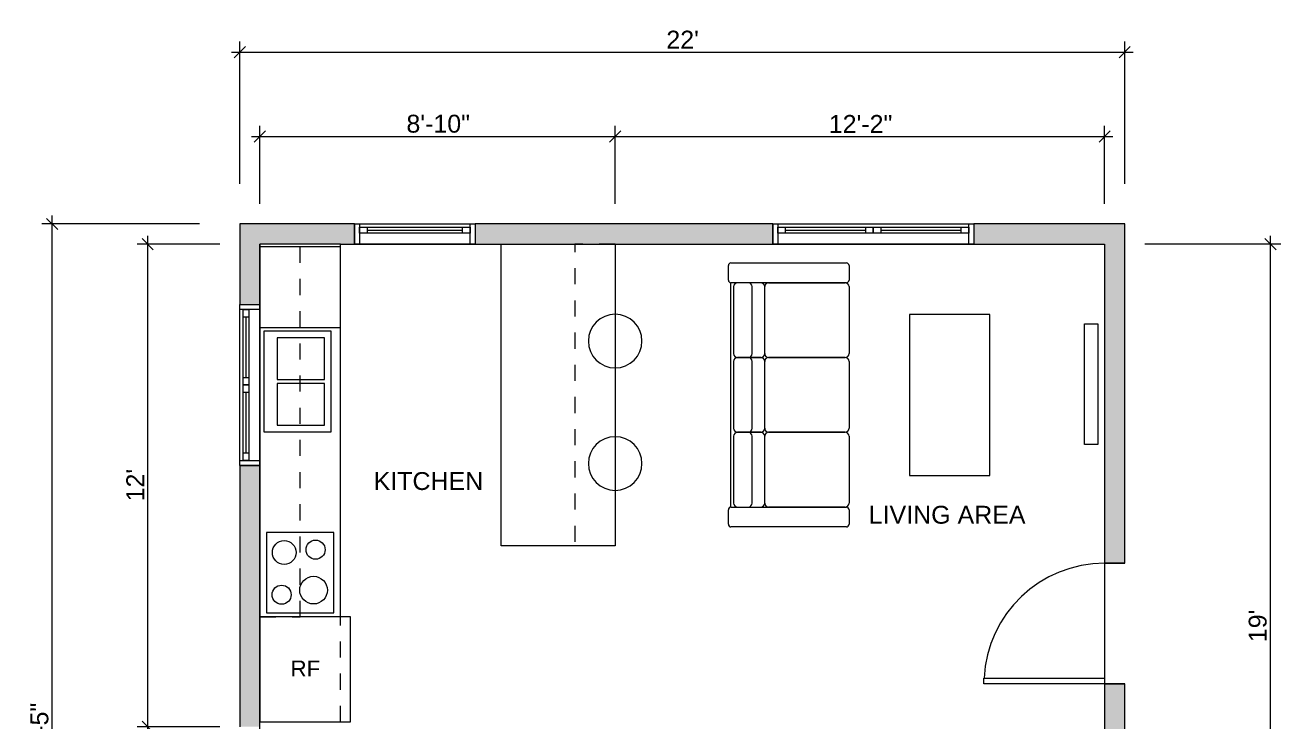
# Model space of a CAD drawing. Header units: inches. Extents: x 362 to 737, y 319 to 713.
# Drawn here: x 362 to 736.6, y 505.5 to 713.3 of the extents above; entities that cross this region are included whole.
import ezdxf

# ---------------------------------------------------------------- set-up
doc = ezdxf.new("R2010")
doc.units = ezdxf.units.IN
doc.header["$MEASUREMENT"] = 0
doc.set_wipeout_variables(frame=1)
doc.linetypes.add('Dashed', pattern=[9.6, 4.8, -4.8])
doc.linetypes.add('Wipeout_Contour', pattern=[39.370079, 0, -39.370079])
for name, color, linetype in [('A-AREA', 7, 'Continuous'), ('A-AREA HATCH', 7, 'Continuous'), ('A-CASEWORK', 7, 'Continuous'), ('A-DIMENSION', 7, 'Continuous'), ('A-DOOR', 7, 'Continuous'), ('A-FURNITURE', 7, 'Continuous'), ('A-GLAZ', 7, 'Continuous'), ('A-LINES - FLOOR PLANS', 7, 'Continuous'), ('A-TEXT', 7, 'Continuous'), ('A-WALL', 7, 'Continuous'), ('A-WALL HATCH', 7, 'Continuous')]:
    doc.layers.add(name, color=color, linetype=linetype)
doc.styles.add('GENERATED_STYLE_1', font='arial.ttf')
doc.styles.add('GENERATED_STYLE_2', font='swiss.ttf')
doc.dimstyles.new('GENERATED_STYLE__1', dxfattribs={"dimtxt": 5.333333, "dimasz": 3.166667, "dimexe": 0.18, "dimexo": 12, "dimgap": 0.09, "dimtad": 1, "dimdec": 0, "dimzin": 0, "dimdsep": 46, "dimlunit": 4, "dimtxsty": 'GENERATED_STYLE_1', "dimblk": 'ARROWHEAD_6', "dimblk1": 'ARROWHEAD_6', "dimblk2": 'ARROWHEAD_6', "dimcen": 0.09, "dimclrd": 7, "dimclre": 7, "dimclrt": 7, "dimadec": 0, "dimazin": 0, "dimtfac": 1, "dimtdec": 4, "dimtmove": 0, "dimatfit": 3, "dimfxl": 1, "dimtolj": 1, "dimtzin": 0, "dimarcsym": 0})
doc.dimstyles.new('GENERATED_STYLE__2', dxfattribs={"dimtxt": 5.333333, "dimasz": 3.166667, "dimexe": 0.18, "dimexo": 12, "dimgap": 0.09, "dimtad": 1, "dimtih": 1, "dimtoh": 1, "dimdec": 0, "dimzin": 0, "dimdsep": 46, "dimlunit": 4, "dimtxsty": 'GENERATED_STYLE_1', "dimblk": 'ARROWHEAD_6', "dimblk1": 'ARROWHEAD_6', "dimblk2": 'ARROWHEAD_6', "dimcen": 0.09, "dimclrd": 7, "dimclre": 7, "dimclrt": 7, "dimadec": 0, "dimazin": 0, "dimtfac": 1, "dimtdec": 4, "dimtmove": 0, "dimatfit": 3, "dimfxl": 1, "dimtolj": 1, "dimtzin": 0, "dimarcsym": 0})

# ---------------------------------------------------------------- blocks, each defined once
blk = doc.blocks.new('*D0')
at = {"layer": 'A-DIMENSION', "color": 7, "linetype": 'Continuous', "lineweight": 0, "transparency": 16777216}
for p, q in [((735.13, 646.33), (731.79, 649.67)), ((733.46, 648), (733.46, 650.5)), ((736.59, 648), (696, 648)), ((733.46, 420), (733.46, 648)), ((736.59, 420), (696, 420)), ((731.79, 421.67), (735.13, 418.33)), ((733.46, 417.5), (733.46, 420))]:
    blk.add_line(p, q, dxfattribs=at)
at = {"layer": 'A-DIMENSION', "color": 7, "lineweight": 0, "transparency": 16777216, "insert": (732.39, 529.25), "char_height": 5.333, "attachment_point": 7, "rotation": 90, "style": 'GENERATED_STYLE_1'}
blk.add_mtext("\\A1;19'", dxfattribs=at)
blk = doc.blocks.new('ARROWHEAD_6')
at = {"color": 0, "linetype": 'Continuous', "lineweight": 0}
for p, q in [((0, 0), (-1, 0)), ((-0.5, -0.5), (0.5, 0.5))]:
    blk.add_line(p, q, dxfattribs=at)
blk = doc.blocks.new('*D2')
at = {"layer": 'A-DIMENSION', "color": 7, "linetype": 'Continuous', "lineweight": 0, "transparency": 16777216}
for p, q in [((537.99, 660), (537.99, 683.23)), ((684, 660), (684, 683.23)), ((535.49, 680.1), (537.99, 680.1)), ((539.66, 681.77), (536.33, 678.44)), ((537.99, 680.1), (684, 680.1)), ((682.33, 678.44), (685.67, 681.77)), ((684, 680.1), (686.5, 680.1))]:
    blk.add_line(p, q, dxfattribs=at)
at = {"layer": 'A-DIMENSION', "color": 7, "lineweight": 0, "transparency": 16777216, "insert": (601.71, 681.17), "char_height": 5.333, "attachment_point": 7, "style": 'GENERATED_STYLE_1'}
blk.add_mtext('\\A1;12\'-2"', dxfattribs=at)
blk = doc.blocks.new('*D3')
at = {"layer": 'A-DIMENSION', "color": 7, "linetype": 'Continuous', "lineweight": 0, "transparency": 16777216}
for p, q in [((432, 660), (432, 683.23)), ((537.99, 660), (537.99, 683.23)), ((429.5, 680.1), (432, 680.1)), ((433.67, 681.77), (430.33, 678.44)), ((432, 680.1), (537.99, 680.1)), ((536.33, 678.44), (539.66, 681.77)), ((537.99, 680.1), (540.49, 680.1))]:
    blk.add_line(p, q, dxfattribs=at)
at = {"layer": 'A-DIMENSION', "color": 7, "lineweight": 0, "transparency": 16777216, "insert": (475.71, 681.17), "char_height": 5.333, "attachment_point": 7, "style": 'GENERATED_STYLE_1'}
blk.add_mtext('\\A1;8\'-10"', dxfattribs=at)
blk = doc.blocks.new('*D4')
at = {"layer": 'A-DIMENSION', "color": 7, "linetype": 'Continuous', "lineweight": 0, "transparency": 16777216}
for p, q in [((400.21, 646.33), (396.88, 649.67)), ((398.55, 648), (398.55, 650.5)), ((420, 648), (395.42, 648)), ((398.55, 504), (398.55, 648)), ((420, 504), (395.42, 504)), ((396.88, 505.67), (400.21, 502.33)), ((398.55, 501.5), (398.55, 504))]:
    blk.add_line(p, q, dxfattribs=at)
at = {"layer": 'A-DIMENSION', "color": 7, "lineweight": 0, "transparency": 16777216, "insert": (397.48, 571.25), "char_height": 5.333, "attachment_point": 7, "rotation": 90, "style": 'GENERATED_STYLE_1'}
blk.add_mtext("\\A1;12'", dxfattribs=at)
blk = doc.blocks.new('*D10')
at = {"layer": 'A-DIMENSION', "color": 7, "linetype": 'Continuous', "lineweight": 0, "transparency": 16777216}
for p, q in [((426, 666), (426, 708.38)), ((690, 666), (690, 708.38)), ((423.5, 705.25), (426, 705.25)), ((427.67, 706.92), (424.33, 703.58)), ((426, 705.25), (690, 705.25)), ((688.33, 703.58), (691.67, 706.92)), ((690, 705.25), (692.5, 705.25))]:
    blk.add_line(p, q, dxfattribs=at)
at = {"layer": 'A-DIMENSION', "color": 7, "lineweight": 0, "transparency": 16777216, "insert": (553.25, 706.32), "char_height": 5.333, "attachment_point": 7, "style": 'GENERATED_STYLE_1'}
blk.add_mtext("\\A1;22'", dxfattribs=at)
blk = doc.blocks.new('*D11')
at = {"layer": 'A-DIMENSION', "color": 7, "linetype": 'Continuous', "lineweight": 0, "transparency": 16777216}
for p, q in [((371.69, 652.33), (368.36, 655.67)), ((370.03, 654), (370.03, 656.5)), ((414, 654), (366.9, 654)), ((370.03, 349), (370.03, 654)), ((414, 349), (366.9, 349)), ((368.36, 350.67), (371.69, 347.33)), ((370.03, 346.5), (370.03, 349))]:
    blk.add_line(p, q, dxfattribs=at)
at = {"layer": 'A-DIMENSION', "color": 7, "lineweight": 0, "transparency": 16777216, "insert": (368.96, 492.21), "char_height": 5.333, "attachment_point": 7, "rotation": 90, "style": 'GENERATED_STYLE_1'}
blk.add_mtext('\\A1;25\'-5"', dxfattribs=at)

msp = doc.modelspace()

# ---------------------------------------------------------------- linework, layer by layer
at = {"layer": 'A-GLAZ', "color": 7, "linetype": 'Continuous', "lineweight": 0}
for p, q in [((460.24, 654), (461.74, 654)), ((461.74, 654), (478.24, 654)), ((461.74, 654), (461.74, 651.25)), ((461.74, 653), (463.99, 653)), ((461.74, 651.25), (461.74, 653)), ((463.99, 653), (463.99, 651.25)), ((463.99, 653), (492.49, 653)), ((463.99, 652.12), (492.49, 652.12)), ((478.24, 654), (494.74, 654)), ((492.49, 651.25), (492.49, 653)), ((492.49, 653), (494.74, 653)), ((494.74, 651.25), (494.74, 654)), ((494.74, 654), (496.24, 654)), ((494.74, 653), (494.74, 651.25)), ((585, 654), (586.5, 654)), ((586.5, 654), (615, 654)), ((586.5, 654), (586.5, 651.25)), ((586.5, 653), (588.75, 653)), ((586.5, 651.25), (586.5, 653)), ((588.75, 653), (588.75, 651.25)), ((588.75, 653), (612.75, 653)), ((588.75, 652.12), (612.75, 652.12)), ((612.75, 651.25), (612.75, 653)), ((612.75, 653), (615, 653)), ((615, 654), (643.5, 654)), ((615, 653), (617.25, 653)), ((615, 651.25), (615, 653)), ((615, 653), (615, 651.25)), ((617.25, 653), (617.25, 651.25)), ((617.25, 653), (641.25, 653)), ((617.25, 652.12), (641.25, 652.12)), ((641.25, 651.25), (641.25, 653)), ((641.25, 653), (643.5, 653)), ((643.5, 651.25), (643.5, 654)), ((643.5, 654), (645, 654)), ((643.5, 653), (643.5, 651.25)), ((463.99, 651.25), (461.74, 651.25)), ((492.49, 651.25), (463.99, 651.25)), ((494.74, 651.25), (492.49, 651.25)), ((588.75, 651.25), (586.5, 651.25)), ((612.75, 651.25), (588.75, 651.25)), ((615, 651.25), (612.75, 651.25)), ((617.25, 651.25), (615, 651.25)), ((641.25, 651.25), (617.25, 651.25)), ((643.5, 651.25), (641.25, 651.25)), ((426, 628.48), (426, 629.98)), ((426, 605.98), (426, 628.48)), ((428.75, 628.48), (426, 628.48)), ((427, 626.23), (427, 628.48)), ((427, 628.48), (428.75, 628.48)), ((428.75, 626.23), (427, 626.23)), ((427, 608.23), (427, 626.23)), ((427.88, 608.23), (427.88, 626.23)), ((428.75, 628.48), (428.75, 626.23)), ((428.75, 626.23), (428.75, 608.23)), ((427, 605.98), (427, 608.23)), ((427, 608.23), (428.75, 608.23)), ((428.75, 608.23), (428.75, 605.98)), ((426, 583.48), (426, 605.98)), ((428.75, 605.98), (427, 605.98)), ((427, 603.73), (427, 605.98)), ((427, 605.98), (428.75, 605.98)), ((428.75, 603.73), (427, 603.73)), ((427, 585.73), (427, 603.73)), ((427.88, 585.73), (427.88, 603.73)), ((428.75, 605.98), (428.75, 603.73)), ((428.75, 603.73), (428.75, 585.73)), ((427, 583.48), (427, 585.73)), ((427, 585.73), (428.75, 585.73)), ((428.75, 585.73), (428.75, 583.48)), ((426, 581.98), (426, 583.48)), ((426, 583.48), (428.75, 583.48)), ((428.75, 583.48), (427, 583.48))]:
    msp.add_line(p, q, dxfattribs=at)
at = {"layer": 'A-WALL', "color": 7, "linetype": 'Continuous', "lineweight": 0, "flags": 128}
for points in [[(460.24, 654), (426, 654)], [(426, 654), (426, 629.98)], [(540, 654), (496.24, 654)], [(585, 654), (540, 654)], [(690, 654), (645, 654)], [(690, 552.79), (690, 654)], [(426, 581.98), (426, 504)], [(690, 497.2), (690, 516.79)]]:
    msp.add_lwpolyline(points, dxfattribs=at)

# ---------------------------------------------------------------- dimensions: what is measured, and where the dimension line sits
at = {"layer": 'A-DIMENSION', "color": 7, "linetype": 'Continuous', "lineweight": 0}
dim = msp.add_linear_dim(base=(690, 705.25), p1=(426, 654), p2=(690, 654), dimstyle='GENERATED_STYLE__2', dxfattribs=at)
dim.commit()
dim.dimension.update_dxf_attribs({"geometry": '*D10', "text_midpoint": (558.16, 708.98), "dimtype": 160})
dim = msp.add_linear_dim(base=(370.03, 654), p1=(426, 349), p2=(426, 654), angle=90, dimstyle='GENERATED_STYLE__1', dxfattribs=at)
dim.commit()
dim.dimension.update_dxf_attribs({"geometry": '*D11', "text_midpoint": (366.29, 502.15), "dimtype": 160, "text_rotation": 90})

# ---------------------------------------------------------------- wipeouts: each hides what was drawn before it
at = {"color": 254, "linetype": 'Wipeout_Contour', "lineweight": 0, "ltscale": 4406.786796}
msp.add_wipeout([(432, 648), (684, 648), (684, 420), (536, 420), (536, 355), (432, 355)], dxfattribs=at).dxf.layer = 'A-AREA HATCH'

# ---------------------------------------------------------------- next in the draw order: hatches: boundary and pattern name
at = {"layer": 'A-WALL HATCH', "linetype": 'Continuous', "lineweight": 0}
for points in [[(426, 654), (432, 648), (460.24, 648), (460.24, 654)], [(426, 654), (426, 629.98), (432, 629.98), (432, 648)], [(540, 654), (496.24, 654), (496.24, 648), (540, 648)], [(540, 654), (540, 648), (585, 648), (585, 654)], [(690, 654), (645, 654), (645, 648), (684, 648)], [(690, 654), (684, 648), (684, 552.79), (690, 552.79)], [(426, 504), (432, 504), (432, 581.98), (426, 581.98)], [(684, 497.2), (690, 497.2), (690, 516.79), (684, 516.79)]]:
    msp.add_hatch(color=7, dxfattribs=at).paths.add_polyline_path(points)

# ---------------------------------------------------------------- next in the draw order: linework, layer by layer
at = {"layer": 'A-AREA', "color": 7, "linetype": 'Continuous', "lineweight": 0, "flags": 128}
msp.add_lwpolyline([(537.99, 648), (537.99, 557.99), (503.99, 557.99), (503.99, 648)], dxfattribs=at)
at = {"layer": 'A-AREA HATCH', "color": 7, "linetype": 'Continuous', "lineweight": 0, "flags": 128}
msp.add_lwpolyline([(432, 648), (684, 648), (684, 420), (536, 420), (536, 355), (432, 355)], close=True, dxfattribs=at)
at = {"layer": 'A-DOOR', "color": 7, "linetype": 'Continuous', "lineweight": 0}
for p, q in [((690, 552.79), (684, 552.79)), ((684, 552.79), (685.75, 552.79)), ((690, 552.79), (684, 552.79)), ((690, 552.79), (684, 552.79)), ((685.75, 552.79), (690, 552.79)), ((648, 516.79), (648, 518.54)), ((648, 518.54), (684, 518.54)), ((684, 518.54), (684, 516.79)), ((684, 516.79), (648, 516.79)), ((690, 516.79), (684, 516.79)), ((684, 516.79), (685.75, 516.79)), ((690, 516.79), (684, 516.79)), ((690, 516.79), (684, 516.79)), ((685.75, 516.79), (690, 516.79))]:
    msp.add_line(p, q, dxfattribs=at)
msp.add_arc((684, 516.79), 36, 90, 177.2137, dxfattribs=at)
at = {"layer": 'A-FURNITURE', "color": 7, "linetype": 'Continuous', "lineweight": 0}
for p, q in [((572.54, 642.38), (606.97, 642.38)), ((607.76, 641.59), (607.76, 637.26)), ((607.76, 635.3), (607.76, 615.35)), ((607.76, 612.99), (607.76, 593.04)), ((607.76, 590.68), (607.76, 570.73)), ((607.76, 568.76), (607.76, 564.43)), ((606.97, 563.64), (572.54, 563.64))]:
    msp.add_line(p, q, dxfattribs=at)
for centre, radius, start, end in [((572.54, 641.59), 0.787, 90, 180), ((606.97, 641.59), 0.787, 0, 90), ((606.97, 637.26), 0.787, 270, 0), ((606.58, 635.3), 1.18, 0, 90), ((537.99, 619.07), 8, 90, 270), ((537.99, 619.07), 8, 270, 90), ((606.58, 615.35), 1.18, 270, 0), ((606.58, 612.99), 1.18, 0, 90), ((606.58, 593.04), 1.18, 270, 0), ((537.99, 582.53), 8, 90, 270), ((537.99, 582.53), 8, 270, 90), ((606.58, 590.68), 1.18, 0, 90), ((606.58, 570.73), 1.18, 270, 0), ((606.97, 568.76), 0.787, 0, 90), ((572.54, 564.43), 0.787, 180, 270), ((606.97, 564.43), 0.787, 270, 0)]:
    msp.add_arc(centre, radius, start, end, dxfattribs=at)
at = {"layer": 'A-GLAZ', "color": 7, "linetype": 'Continuous', "lineweight": 0}
for p, q in [((460.24, 648), (460.24, 654)), ((460.24, 654), (460.24, 648)), ((460.24, 654), (460.24, 648)), ((496.24, 654), (496.24, 648)), ((496.24, 654), (496.24, 648)), ((496.24, 654), (496.24, 648)), ((585, 648), (585, 654)), ((585, 654), (585, 648)), ((585, 654), (585, 648)), ((645, 654), (645, 648)), ((645, 654), (645, 648)), ((645, 654), (645, 648)), ((461.74, 651.25), (461.74, 648)), ((494.74, 648), (494.74, 651.25)), ((586.5, 651.25), (586.5, 648)), ((643.5, 648), (643.5, 651.25)), ((461.74, 648), (460.24, 648)), ((478.24, 648), (461.74, 648)), ((494.74, 648), (478.24, 648)), ((496.24, 648), (494.74, 648)), ((586.5, 648), (585, 648)), ((615, 648), (586.5, 648)), ((643.5, 648), (615, 648)), ((645, 648), (643.5, 648)), ((426, 629.98), (432, 629.98)), ((426, 629.98), (432, 629.98)), ((426, 629.98), (432, 629.98)), ((432, 629.98), (432, 628.48)), ((432, 628.48), (428.75, 628.48)), ((432, 628.48), (432, 605.98)), ((432, 605.98), (432, 583.48)), ((432, 581.98), (426, 581.98)), ((426, 581.98), (432, 581.98)), ((426, 581.98), (432, 581.98)), ((428.75, 583.48), (432, 583.48)), ((432, 583.48), (432, 581.98))]:
    msp.add_line(p, q, dxfattribs=at)
at = {"layer": 'A-LINES - FLOOR PLANS', "color": 7, "linetype": 'Dashed', "lineweight": 0, "flags": 128}
msp.add_lwpolyline([(537.99, 648), (525.99, 648), (525.99, 557.99)], dxfattribs=at)
at = {"layer": 'A-LINES - FLOOR PLANS', "color": 7, "linetype": 'Continuous', "lineweight": 0, "flags": 128}
msp.add_lwpolyline([(682, 588.19), (678, 588.19), (678, 624.19), (682, 624.19)], close=True, dxfattribs=at)
at = {"layer": 'A-WALL', "color": 7, "linetype": 'Continuous', "lineweight": 0}
for p, q in [((460.24, 654), (460.24, 648)), ((496.24, 654), (496.24, 648)), ((585, 654), (585, 648)), ((645, 654), (645, 648)), ((426, 629.98), (432, 629.98)), ((426, 581.98), (432, 581.98)), ((690, 552.79), (684, 552.79)), ((690, 516.79), (684, 516.79))]:
    msp.add_line(p, q, dxfattribs=at)
at = {"layer": 'A-WALL', "color": 7, "linetype": 'Continuous', "lineweight": 0, "flags": 128}
for points in [[(432, 648), (460.24, 648)], [(432, 629.98), (432, 648)], [(496.24, 648), (540, 648)], [(540, 648), (585, 648)], [(645, 648), (684, 648)], [(684, 648), (684, 552.79)], [(432, 504), (432, 581.98)], [(684, 516.79), (684, 497.2)]]:
    msp.add_lwpolyline(points, dxfattribs=at)

# ---------------------------------------------------------------- next in the draw order: texts
at = {"layer": 'A-TEXT', "color": 7, "linetype": 'Continuous', "lineweight": 0, "char_height": 5.3333, "attachment_point": 5, "style": 'GENERATED_STYLE_2'}
for s, insert in [('\\A1;KITCHEN', (482.27, 577.28)), ('\\A1;LIVING AREA', (637.02, 567.22))]:
    msp.add_mtext(s, dxfattribs=dict(at, insert=insert))

# ---------------------------------------------------------------- next in the draw order: dimensions: what is measured, and where the dimension line sits
at = {"layer": 'A-DIMENSION', "color": 7, "linetype": 'Continuous', "lineweight": 0}
dim = msp.add_linear_dim(base=(684, 680.1), p1=(537.99, 648), p2=(684, 648), dimstyle='GENERATED_STYLE__2', dxfattribs=at)
dim.commit()
dim.dimension.update_dxf_attribs({"geometry": '*D2', "text_midpoint": (611.65, 683.84), "dimtype": 160})
dim = msp.add_linear_dim(base=(733.46, 648), p1=(684, 420), p2=(684, 648), angle=90, dimstyle='GENERATED_STYLE__1', dxfattribs=at)
dim.commit()
dim.dimension.update_dxf_attribs({"geometry": '*D0', "text_midpoint": (729.73, 534.16), "dimtype": 160, "text_rotation": 90})

# ---------------------------------------------------------------- next in the draw order: wipeouts: each hides what was drawn before it
at = {"color": 254, "linetype": 'Wipeout_Contour', "lineweight": 0, "ltscale": 2964.442782}
msp.add_wipeout([(456, 536.79), (456, 648), (432, 648), (432, 536.79)], dxfattribs=at).dxf.layer = 'A-CASEWORK'
at = {"color": 254, "linetype": 'Wipeout_Contour', "lineweight": 0, "ltscale": 3511.606831}
msp.add_wipeout([(649.76, 579.01), (649.76, 627.01), (625.76, 627.01), (625.76, 579.01)], dxfattribs=at).dxf.layer = 'A-FURNITURE'
at = {"color": 254, "linetype": 'Wipeout_Contour', "lineweight": 0, "ltscale": 3276.260699}
msp.add_wipeout([(572.54, 591.86), (572.54, 569.55), (582.59, 569.55), (582.59, 591.86)], dxfattribs=at).dxf.layer = 'A-FURNITURE'

# ---------------------------------------------------------------- next in the draw order: linework, layer by layer
at = {"layer": 'A-CASEWORK', "color": 7, "linetype": 'Continuous', "lineweight": 0}
for p, q in [((456, 648), (432, 648)), ((432, 648), (432, 536.79)), ((456, 536.79), (456, 648)), ((432, 536.79), (456, 536.79))]:
    msp.add_line(p, q, dxfattribs=at)
at = {"layer": 'A-FURNITURE', "color": 7, "linetype": 'Continuous', "lineweight": 0}
for p, q in [((649.76, 627.01), (625.76, 627.01)), ((625.76, 627.01), (625.76, 579.01)), ((649.76, 579.01), (649.76, 627.01)), ((625.76, 579.01), (649.76, 579.01)), ((572.54, 569.55), (606.97, 569.55)), ((574.51, 569.55), (581.41, 569.55)), ((606.58, 569.55), (583.77, 569.55)), ((571.76, 564.43), (571.76, 568.76))]:
    msp.add_line(p, q, dxfattribs=at)
for centre, radius, start, end in [((572.54, 568.76), 0.787, 90, 180), ((574.51, 570.73), 1.18, 180, 270), ((577.66, 570.73), 1.18, 270, 0), ((581.41, 570.73), 1.18, 270, 0), ((583.77, 570.73), 1.18, 180, 270)]:
    msp.add_arc(centre, radius, start, end, dxfattribs=at)

# ---------------------------------------------------------------- next in the draw order: wipeouts: each hides what was drawn before it
at = {"color": 254, "linetype": 'Wipeout_Contour', "lineweight": 0, "ltscale": 3340.117926}
msp.add_wipeout([(572.54, 614.17), (572.54, 591.86), (582.59, 591.86), (582.59, 614.17)], dxfattribs=at).dxf.layer = 'A-FURNITURE'

# ---------------------------------------------------------------- next in the draw order: linework, layer by layer
at = {"layer": 'A-FURNITURE', "color": 7, "linetype": 'Continuous', "lineweight": 0}
for p, q in [((573.33, 590.68), (573.33, 570.73)), ((581.41, 591.86), (574.51, 591.86)), ((574.51, 591.86), (581.41, 591.86)), ((578.84, 570.73), (578.84, 590.68)), ((582.59, 570.73), (582.59, 590.68)), ((582.59, 570.73), (582.59, 590.68)), ((583.77, 591.86), (606.58, 591.86)), ((606.58, 591.86), (583.77, 591.86))]:
    msp.add_line(p, q, dxfattribs=at)
for centre, start, end in [((574.51, 593.04), 180, 270), ((577.66, 593.04), 270, 0), ((581.41, 593.04), 270, 0), ((583.77, 593.04), 180, 270), ((574.51, 590.68), 90, 180), ((577.66, 590.68), 0, 90), ((581.41, 590.68), 0, 90), ((583.77, 590.68), 90, 180)]:
    msp.add_arc(centre, 1.18, start, end, dxfattribs=at)

# ---------------------------------------------------------------- next in the draw order: wipeouts: each hides what was drawn before it
at = {"color": 254, "linetype": 'Wipeout_Contour', "lineweight": 0, "ltscale": 3100.077127}
msp.add_wipeout([(456, 623.13), (456, 647.13), (432, 647.13), (432, 623.13)], dxfattribs=at).dxf.layer = 'A-CASEWORK'
at = {"color": 254, "linetype": 'Wipeout_Contour', "lineweight": 0, "ltscale": 2742.976563}
msp.add_wipeout([(459, 505.47), (459, 536.79), (432, 536.79), (432, 505.47)], dxfattribs=at).dxf.layer = 'A-CASEWORK'
at = {"color": 254, "linetype": 'Wipeout_Contour', "lineweight": 0, "ltscale": 3405.116715}
msp.add_wipeout([(572.54, 636.48), (572.54, 614.17), (582.59, 614.17), (582.59, 636.48)], dxfattribs=at).dxf.layer = 'A-FURNITURE'

# ---------------------------------------------------------------- next in the draw order: linework, layer by layer
at = {"layer": 'A-CASEWORK', "color": 7, "linetype": 'Dashed', "lineweight": 0}
for p, q in [((444, 648), (432, 648)), ((432, 536.79), (432, 505.47)), ((456, 505.47), (456, 536.79)), ((432, 505.47), (456, 505.47))]:
    msp.add_line(p, q, dxfattribs=at)
at = {"layer": 'A-CASEWORK', "color": 7, "linetype": 'Continuous', "lineweight": 0}
for p, q in [((456, 647.13), (432, 647.13)), ((432, 647.13), (432, 623.13)), ((456, 623.13), (456, 647.13)), ((432, 623.13), (456, 623.13)), ((459, 536.79), (432, 536.79)), ((432, 536.79), (432, 505.47)), ((459, 505.47), (459, 536.79)), ((432, 505.47), (459, 505.47))]:
    msp.add_line(p, q, dxfattribs=at)
at = {"layer": 'A-FURNITURE', "color": 7, "linetype": 'Continuous', "lineweight": 0}
for p, q in [((571.76, 637.26), (571.76, 641.59)), ((606.97, 636.48), (572.54, 636.48)), ((572.54, 569.55), (572.54, 636.48)), ((573.33, 635.3), (573.33, 615.35)), ((581.41, 636.48), (574.51, 636.48)), ((578.84, 615.35), (578.84, 635.3)), ((582.59, 615.35), (582.59, 635.3)), ((582.59, 615.35), (582.59, 635.3)), ((583.77, 636.48), (606.58, 636.48)), ((573.33, 612.99), (573.33, 593.04)), ((581.41, 614.17), (574.51, 614.17)), ((574.51, 614.17), (581.41, 614.17)), ((578.84, 593.04), (578.84, 612.99)), ((582.59, 593.04), (582.59, 612.99)), ((582.59, 593.04), (582.59, 612.99)), ((583.77, 614.17), (606.58, 614.17)), ((606.58, 614.17), (583.77, 614.17))]:
    msp.add_line(p, q, dxfattribs=at)
for centre, radius, start, end in [((572.54, 637.26), 0.787, 180, 270), ((574.51, 635.3), 1.18, 90, 180), ((577.66, 635.3), 1.18, 0, 90), ((581.41, 635.3), 1.18, 0, 90), ((583.77, 635.3), 1.18, 90, 180), ((574.51, 615.35), 1.18, 180, 270), ((577.66, 615.35), 1.18, 270, 0), ((581.41, 615.35), 1.18, 270, 0), ((583.77, 615.35), 1.18, 180, 270), ((574.51, 612.99), 1.18, 90, 180), ((577.66, 612.99), 1.18, 0, 90), ((581.41, 612.99), 1.18, 0, 90), ((583.77, 612.99), 1.18, 90, 180)]:
    msp.add_arc(centre, radius, start, end, dxfattribs=at)

# ---------------------------------------------------------------- next in the draw order: texts
at = {"layer": 'A-CASEWORK', "color": 7, "lineweight": 0, "insert": (441.16, 521.4), "char_height": 4.75, "attachment_point": 4, "style": 'GENERATED_STYLE_1'}
msp.add_mtext('\\A1;RF', dxfattribs=at)

# ---------------------------------------------------------------- next in the draw order: dimensions: what is measured, and where the dimension line sits
at = {"layer": 'A-DIMENSION', "color": 7, "linetype": 'Continuous', "lineweight": 0}
dim = msp.add_linear_dim(base=(537.99, 680.1), p1=(432, 648), p2=(537.99, 648), dimstyle='GENERATED_STYLE__2', dxfattribs=at)
dim.commit()
dim.dimension.update_dxf_attribs({"geometry": '*D3', "text_midpoint": (485.65, 683.84), "dimtype": 160})

# ---------------------------------------------------------------- next in the draw order: wipeouts: each hides what was drawn before it
at = {"color": 254, "linetype": 'Wipeout_Contour', "lineweight": 0, "ltscale": 3006.708811}
msp.add_wipeout([(453.24, 592), (453.24, 622), (433.18, 622), (433.18, 592)], dxfattribs=at).dxf.layer = 'A-CASEWORK'
at = {"color": 254, "linetype": 'Wipeout_Contour', "lineweight": 0, "ltscale": 2827.70075}
msp.add_wipeout([(454.03, 538), (454.03, 562), (433.97, 562), (433.97, 538)], dxfattribs=at).dxf.layer = 'A-CASEWORK'

# ---------------------------------------------------------------- next in the draw order: linework, layer by layer
at = {"layer": 'A-CASEWORK', "color": 7, "linetype": 'Dashed', "lineweight": 0}
for p, q in [((432, 648), (432, 536.79)), ((444, 536.79), (444, 648)), ((456, 536.79), (432, 536.79)), ((432, 536.79), (444, 536.79))]:
    msp.add_line(p, q, dxfattribs=at)
at = {"layer": 'A-CASEWORK', "color": 7, "linetype": 'Continuous', "lineweight": 0}
for p, q in [((453.24, 622), (433.18, 622)), ((433.18, 622), (433.18, 592)), ((453.24, 592), (453.24, 622)), ((451.28, 620.03), (437.12, 620.03)), ((437.12, 620.03), (437.12, 607.59)), ((451.28, 607.59), (451.28, 620.03)), ((437.12, 607.59), (451.28, 607.59)), ((451.28, 606.41), (437.12, 606.41)), ((437.12, 606.41), (437.12, 593.97)), ((451.28, 593.97), (451.28, 606.41)), ((433.18, 592), (453.24, 592)), ((437.12, 593.97), (451.28, 593.97)), ((454.03, 562), (433.97, 562)), ((433.97, 562), (433.97, 538)), ((454.03, 538), (454.03, 562)), ((433.97, 538), (454.03, 538))]:
    msp.add_line(p, q, dxfattribs=at)
for centre, radius in [((439.27, 556), 3.54), ((448.61, 556.84), 2.85), ((448.01, 544.77), 4.13), ((438.48, 543.4), 2.85)]:
    msp.add_circle(centre, radius, dxfattribs=at)

# ---------------------------------------------------------------- next in the draw order: dimensions: what is measured, and where the dimension line sits
at = {"layer": 'A-DIMENSION', "color": 7, "linetype": 'Continuous', "lineweight": 0}
dim = msp.add_linear_dim(base=(398.55, 648), p1=(432, 504), p2=(432, 648), angle=90, dimstyle='GENERATED_STYLE__1', dxfattribs=at)
dim.commit()
dim.dimension.update_dxf_attribs({"geometry": '*D4', "text_midpoint": (394.81, 576.16), "dimtype": 160, "text_rotation": 90})

doc.saveas('drawing.dxf')
